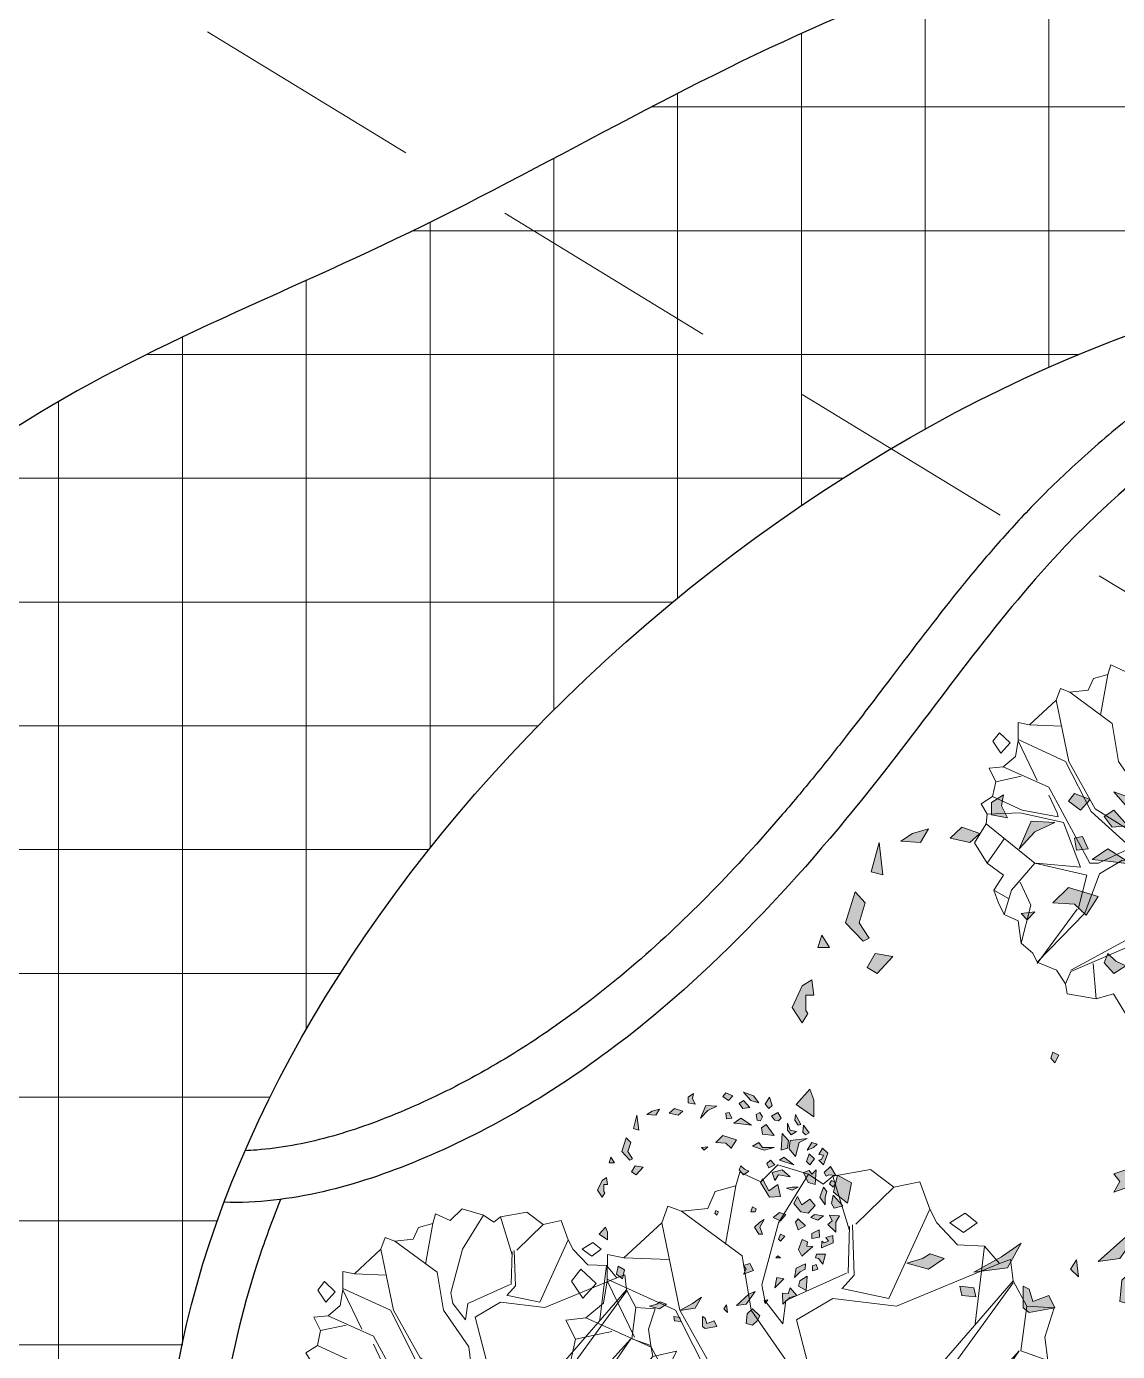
# Model space of a CAD drawing. Header units: inches. Extents: x -12 to 20935469, y -1604 to 24729220.
# Drawn here: x 20841691.5 to 20841797.3, y 24710552.2 to 24710680.7 of the extents above; entities that cross this region are included whole.
import ezdxf

# ---------------------------------------------------------------- set-up
doc = ezdxf.new("R2010")
doc.units = ezdxf.units.IN
doc.header["$LTSCALE"] = 0.03
doc.header["$MEASUREMENT"] = 0
doc.linetypes.add('DASHED2', pattern=[0.375, 0.25, -0.125])
for name, color, linetype, lineweight in [('Dot', 253, 'Continuous', 0), ('Hatch', 253, 'Continuous', 15), ('hatch-1', 253, 'Continuous', 5), ('ILLUSTR-TREE', 74, 'Continuous', 0)]:
    doc.layers.add(name, color=color, linetype=linetype, lineweight=lineweight)
doc.styles.add('ATTR', font='romans.shx', dxfattribs={"width": 0.8, "height": 0.7})

# ---------------------------------------------------------------- blocks, each defined once
blk = doc.blocks.new('TREE_009')
at = {"layer": 'ILLUSTR-TREE'}
for p, q in [((-12160.46, 13912.91), (-12166.65, 13906.74)), ((-12149.34, 13909.54), (-12160.46, 13912.91)), ((-12126.77, 13911.14), (-12140.45, 13908.76)), ((-12118.31, 13904.71), (-12126.77, 13911.14)), ((-12174.22, 13910.26), (-12175.66, 13905.24)), ((-12166.65, 13906.74), (-12174.22, 13910.26)), ((-12149.34, 13909.54), (-12160.26, 13891.83)), ((-12143.96, 13905.85), (-12149.34, 13909.54)), ((-12140.45, 13908.76), (-12143.96, 13905.85)), ((-12140.45, 13908.76), (-12134.4, 13889.01)), ((-12108.88, 13906.74), (-12118.31, 13904.71)), ((-12105.24, 13896.77), (-12108.88, 13906.74)), ((-12183.16, 13903.21), (-12185.91, 13897.04)), ((-12175.66, 13905.24), (-12183.16, 13903.21)), ((-12179.51, 13884.08), (-12175.66, 13905.24)), ((-12132.06, 13891.31), (-12118.31, 13904.71)), ((-12200.35, 13897.92), (-12202.62, 13891.83)), ((-12195.47, 13896.07), (-12200.35, 13897.92)), ((-12185.91, 13897.04), (-12195.47, 13896.07)), ((-12120.09, 13864.33), (-12105.24, 13896.77)), ((-12102.7, 13891.75), (-12105.24, 13896.77)), ((-12202.62, 13891.83), (-12216.38, 13879.14)), ((-12196.02, 13860.09), (-12202.62, 13891.83)), ((-12195.47, 13896.07), (-12173.46, 13879.85)), ((-12160.26, 13891.83), (-12166.31, 13869.26)), ((-12095.13, 13883.81), (-12102.7, 13891.75)), ((-12097.95, 13891.83), (-12092.45, 13895.36)), ((-12093, 13888.31), (-12097.95, 13891.83)), ((-12088.05, 13891.83), (-12093, 13888.31)), ((-12092.45, 13895.36), (-12088.05, 13891.83)), ((-12134.95, 13873.5), (-12134.4, 13890.42)), ((-12133.3, 13891.13), (-12132.75, 13872.79)), ((-12085.43, 13883.37), (-12095.13, 13883.81)), ((-12085.43, 13883.37), (-12088.74, 13855.16)), ((-12079.93, 13877.02), (-12085.43, 13883.37)), ((-12222.36, 13880.28), (-12222.43, 13870.68)), ((-12216.38, 13879.14), (-12222.36, 13880.28)), ((-12199.87, 13878.43), (-12216.38, 13879.14)), ((-12173.46, 13879.85), (-12170.16, 13860.09)), ((-12117.34, 13861.51), (-12079.93, 13877.02)), ((-12075.87, 13878.52), (-12079.93, 13877.02)), ((-12074.98, 13870.68), (-12075.87, 13878.52)), ((-12231.99, 13875), (-12235.43, 13870.59)), ((-12226.48, 13869.71), (-12231.99, 13875)), ((-12157.51, 13863.62), (-12135.5, 13873.5)), ((-12132.75, 13872.79), (-12137.15, 13867.85)), ((-12235.43, 13870.59), (-12231.3, 13864.41)), ((-12231.3, 13864.41), (-12226.48, 13869.71)), ((-12222.43, 13870.68), (-12223.73, 13862.65)), ((-12197.67, 13860.09), (-12222.43, 13871.38)), ((-12222.43, 13870.68), (-12212.52, 13850.22)), ((-12166.31, 13869.26), (-12165.21, 13863.62)), ((-12136.6, 13867.85), (-12120.09, 13864.33)), ((-12112.39, 13827.65), (-12074.98, 13870.68)), ((-12074.98, 13869.97), (-12105.24, 13828.35)), ((-12070.03, 13861.51), (-12074.98, 13870.68)), ((-12223.73, 13862.65), (-12230.13, 13857.27)), ((-12165.21, 13863.62), (-12158.61, 13855.16)), ((-12158.61, 13855.16), (-12157.51, 13863.62)), ((-12153.66, 13856.57), (-12140.45, 13864.33)), ((-12140.45, 13864.33), (-12117.34, 13861.51)), ((-12184.47, 13834), (-12197.67, 13860.09)), ((-12182.26, 13835.41), (-12196.02, 13860.09)), ((-12170.16, 13860.09), (-12156.96, 13841.05)), ((-12072.23, 13845.28), (-12070.03, 13861.51)), ((-12060.06, 13860.89), (-12070.03, 13861.51)), ((-12063.49, 13850.31), (-12060.06, 13860.89)), ((-12230.13, 13857.27), (-12237.49, 13856.48)), ((-12237.49, 13856.48), (-12233.98, 13849.52)), ((-12206.47, 13846.69), (-12230.13, 13857.27)), ((-12144.3, 13820.6), (-12153.66, 13856.57)), ((-12233.98, 13849.52), (-12235.63, 13841.76)), ((-12220.78, 13852.34), (-12233.98, 13849.52)), ((-12062.33, 13841.76), (-12063.49, 13850.31)), ((-12185.02, 13807.2), (-12206.47, 13846.69)), ((-12089.29, 13826.94), (-12072.78, 13845.28)), ((-12072.78, 13845.28), (-12085.43, 13826.94)), ((-12072.23, 13845.28), (-12062.33, 13841.76)), ((-12235.63, 13841.76), (-12241.62, 13837.97)), ((-12235.63, 13841.76), (-12220.23, 13834.7)), ((-12202.07, 13833.29), (-12206.47, 13842.46)), ((-12156.96, 13841.05), (-12154.21, 13818.48)), ((-12061.23, 13836.11), (-12062.33, 13841.76)), ((-12049.05, 13838.85), (-12061.23, 13836.11)), ((-12057.99, 13820.33), (-12049.05, 13838.85)), ((-12241.62, 13837.97), (-12238.38, 13832.59)), ((-12220.23, 13834.7), (-12201.52, 13831.18)), ((-12164.11, 13815.66), (-12184.47, 13834)), ((-12154.21, 13817.78), (-12182.26, 13835.41)), ((-12071.13, 13824.83), (-12061.23, 13836.11)), ((-12238.38, 13832.59), (-12238.93, 13827.65)), ((-12221.33, 13833.29), (-12238.38, 13832.59)), ((-12198.77, 13828.35), (-12221.33, 13833.29)), ((-12201.52, 13831.18), (-12202.07, 13833.29)), ((-12238.93, 13827.65), (-12245.05, 13817.69)), ((-12213.63, 13807.2), (-12238.93, 13827.65)), ((-12189.97, 13805.08), (-12198.77, 13828.35)), ((-12144.3, 13811.43), (-12105.79, 13824.83)), ((-12143.75, 13819.89), (-12112.39, 13827.65)), ((-12105.79, 13824.83), (-12070.58, 13822.71)), ((-12105.24, 13828.35), (-12089.29, 13826.94)), ((-12085.43, 13826.24), (-12071.13, 13824.83)), ((-12051.8, 13826.5), (-12053.87, 13822.1)), ((-12047.68, 13822.1), (-12051.8, 13826.5)), ((-12229.58, 13819.89), (-12238.38, 13807.2)), ((-12150.36, 13819.89), (-12150.9, 13817.78)), ((-12147.6, 13820.6), (-12150.36, 13819.89)), ((-12148.7, 13818.48), (-12147.6, 13820.6)), ((-12070.58, 13822.71), (-12061.78, 13802.96)), ((-12053.87, 13815.04), (-12057.99, 13820.33)), ((-12053.87, 13822.1), (-12049.74, 13817.69)), ((-12049.74, 13817.69), (-12047.68, 13822.1)), ((-12245.05, 13817.69), (-12238.38, 13807.2)), ((-12164.11, 13814.95), (-12180.61, 13807.2)), ((-12150.9, 13817.78), (-12148.7, 13818.48)), ((-12061.78, 13802.96), (-12053.87, 13815.04)), ((-12155.31, 13810.02), (-12168.51, 13808.61)), ((-12155.31, 13810.02), (-12152.01, 13789.56)), ((-12144.3, 13810.72), (-12127.25, 13790.27)), ((-12238.38, 13807.2), (-12229.92, 13800.94)), ((-12213.63, 13807.2), (-12225.73, 13793.09)), ((-12186.67, 13800.85), (-12213.63, 13807.2)), ((-12213.07, 13807.2), (-12189.97, 13805.08)), ((-12180.61, 13807.2), (-12185.02, 13807.2)), ((-12168.51, 13808.61), (-12180.06, 13801.55)), ((-12148.15, 13809.31), (-12131.1, 13789.56)), ((-12148.15, 13808.61), (-12146.5, 13787.45)), ((-12229.92, 13800.94), (-12235.08, 13793.09)), ((-12191.07, 13783.21), (-12186.67, 13800.85)), ((-12180.06, 13801.55), (-12187.77, 13781.1)), ((-12061.43, 13796.53), (-12061.78, 13802.96)), ((-12221.33, 13797.32), (-12215.83, 13785.33)), ((-12064.53, 13790.27), (-12061.43, 13796.53)), ((-12227.38, 13788.86), (-12235.08, 13793.09)), ((-12235.08, 13793.09), (-12232.68, 13786.83)), ((-12225.73, 13793.09), (-12229.58, 13780.39)), ((-12127.25, 13790.27), (-12064.53, 13790.27)), ((-12063.49, 13786.83), (-12064.53, 13790.27)), ((-12232.68, 13786.83), (-12229.58, 13780.39)), ((-12152.01, 13789.56), (-12158.61, 13771.22)), ((-12146.5, 13787.45), (-12155.86, 13767.7)), ((-12131.1, 13789.56), (-12132.75, 13769.81)), ((-12126.7, 13786.04), (-12128.9, 13772.63)), ((-12126.7, 13786.04), (-12105.24, 13786.74)), ((-12105.24, 13786.74), (-12095.89, 13768.4)), ((-12068.31, 13781.54), (-12063.49, 13786.83)), ((-12215.83, 13785.33), (-12220.78, 13765.58)), ((-12212.52, 13755), (-12191.62, 13783.21)), ((-12187.77, 13781.1), (-12212.52, 13755.71)), ((-12070.37, 13770.96), (-12068.31, 13781.54)), ((-12229.58, 13780.39), (-12222.36, 13777.13)), ((-12222.36, 13777.13), (-12220.78, 13765.58)), ((-12099.74, 13776.16), (-12078.28, 13769.81)), ((-12158.61, 13771.22), (-12194.92, 13751.47)), ((-12128.9, 13772.63), (-12106.34, 13758.53)), ((-12155.86, 13767.7), (-12194.92, 13750.77)), ((-12132.75, 13769.81), (-12125.05, 13752.89)), ((-12130, 13769.81), (-12116.24, 13737.37)), ((-12129.45, 13769.11), (-12106.34, 13757.12)), ((-12084.81, 13761.26), (-12078.28, 13769.81)), ((-12078.28, 13769.81), (-12070.37, 13770.96)), ((-12220.78, 13765.58), (-12214.79, 13760.38)), ((-12214.79, 13760.38), (-12212.52, 13755.71)), ((-12106.34, 13758.53), (-12085.98, 13753.59)), ((-12106.34, 13757.12), (-12105.24, 13742.31)), ((-12085.98, 13753.59), (-12084.81, 13761.26)), ((-12212.52, 13755.71), (-12202.42, 13751.56)), ((-12183.37, 13755), (-12181.71, 13736.66)), ((-12125.05, 13752.89), (-12130.55, 13732.43)), ((-12093.07, 13740.98), (-12085.98, 13753.59)), ((-12202.42, 13751.56), (-12197.67, 13744.42)), ((-12194.92, 13750.77), (-12197.67, 13744.42)), ((-12116.24, 13737.37), (-12112.32, 13748.04)), ((-12112.32, 13748.04), (-12105.24, 13742.31)), ((-12197.67, 13744.42), (-12196.91, 13739.22)), ((-12105.24, 13742.31), (-12093.07, 13740.98)), ((-12196.91, 13739.22), (-12181.71, 13736.66)), ((-12181.71, 13736.66), (-12172.84, 13739.22)), ((-12172.84, 13739.22), (-12165.28, 13726.88)), ((-12121.95, 13736.57), (-12116.24, 13737.37)), ((-12108.27, 13740.72), (-12113.77, 13737.19)), ((-12107.72, 13734.37), (-12108.27, 13740.72)), ((-12165.28, 13726.88), (-12157.71, 13733.93)), ((-12157.71, 13733.93), (-12148.77, 13729.52)), ((-12148.77, 13729.52), (-12144.65, 13733.93)), ((-12144.65, 13733.93), (-12130.55, 13732.43)), ((-12130.55, 13732.43), (-12121.95, 13736.57)), ((-12113.77, 13737.19), (-12113.22, 13730.14)), ((-12113.22, 13730.14), (-12107.72, 13734.37))]:
    blk.add_line(p, q, dxfattribs=at)
at = {"layer": 'ILLUSTR-TREE', "style": 'ATTR', "width": 0.8, "flags": 9}
blk.add_attdef('ESTCODE', (-12147.6, 13820.6), '', height=1.05, dxfattribs=at)
blk = doc.blocks.new('GRN1')
at = {"layer": 'ILLUSTR-TREE', "true_color": 0x30441d}
h = blk.add_hatch(color=89, dxfattribs=at)
h.paths.add_polyline_path([(0.2571, -0.0526), (0.2603, -0.0695), (0.2735, -0.0695), (0.2817, -0.0569), (0.2702, -0.059)])
h.paths.add_polyline_path([(0.2406, -0.0821), (0.2308, -0.0927), (0.2357, -0.1137), (0.2472, -0.1011)])
h.paths.add_polyline_path([(0.1897, 0.2148), (0.1848, 0.2064), (0.1914, 0.2), (0.2078, 0.2021)])
h.paths.add_polyline_path([(0.193, 0.1853), (0.1848, 0.1727), (0.1963, 0.1642), (0.2127, 0.1642), (0.1963, 0.1706)])
h.paths.add_polyline_path([(0.1864, 0.1053), (0.2012, 0.1032), (0.2094, 0.1137), (0.1831, 0.1327)])
h.paths.add_polyline_path([(0.2603, 0.0969), (0.2653, 0.0779), (0.285, 0.0611), (0.2768, 0.0842)])
h.paths.add_polyline_path([(0.2078, 0.08), (0.2242, 0.0547), (0.2127, 0.0379), (0.2111, 0.0547)])
h.paths.add_polyline_path([(0.2521, -0.0021), (0.2538, -0.0274), (0.2242, -0.04), (0.2423, -0.0232)])
h.paths.add_polyline_path([(0.2653, 0.0253), (0.2751, 0.0126), (0.2833, 0.019), (0.2768, 0.0358)])
h.paths.add_polyline_path([(0.2373, 0.0274), (0.2357, 0.019), (0.2226, 0.0211), (0.2242, 0.0337)])
h.paths.add_polyline_path([(0.2488, 0.0758), (0.2472, 0.059), (0.2587, 0.0505), (0.2653, 0.0611)])
h.paths.add_polyline_path([(0.2094, 0.1958), (0.2078, 0.1895), (0.2193, 0.1811), (0.2324, 0.1832)])
h.paths.add_polyline_path([(0.2291, 0.1263), (0.2193, 0.1348), (0.2176, 0.1432), (0.2242, 0.1495), (0.2373, 0.1411)])
h.paths.add_polyline_path([(0.2373, 0.099), (0.2275, 0.1053), (0.2176, 0.1011), (0.2193, 0.0927), (0.2324, 0.0905)])
h.paths.add_polyline_path([(0.2538, 0.1284), (0.2472, 0.12), (0.2571, 0.1116), (0.2735, 0.1221)])
h.paths.add_polyline_path([(0.1963, -0.1853), (0.1996, -0.1979), (0.2308, -0.1895)])
h.paths.add_polyline_path([(0.2456, -0.1369), (0.2308, -0.1453), (0.2324, -0.1663), (0.2406, -0.1537)])
h.paths.add_polyline_path([(0.0402, 0.1474), (0.0386, 0.1221), (0.0731, 0.1011), (0.0813, 0.1053), (0.0534, 0.12), (0.0682, 0.1411)])
h.paths.add_polyline_path([(0.0731, 0.278), (0.0616, 0.2716), (0.0698, 0.2632), (0.078, 0.2674)])
h.paths.add_polyline_path([(-0.2275, -0.0884), (-0.2226, -0.0526), (-0.1963, -0.0379), (-0.2111, -0.059)])
h.paths.add_polyline_path([(0.0205, 0.2527), (0.0386, 0.24), (0.0616, 0.2485), (0.0517, 0.2569), (0.0386, 0.2527)])
h.paths.add_polyline_path([(-0.2406, 0.099), (-0.2242, 0.0821), (-0.2357, 0.0695), (-0.2587, 0.0674), (-0.262, 0.0821), (-0.2521, 0.0927)])
h.paths.add_polyline_path([(-0.2324, 0.0232), (-0.2242, 0.0147), (-0.2143, 0.0211)])
h.paths.add_polyline_path([(-0.1307, 0.2358), (-0.1344, 0.2232), (-0.1226, 0.2231), (-0.1198, 0.2319)])
h.paths.add_polyline_path([(-0.1039, 0.2299), (-0.106, 0.2367), (-0.1191, 0.2474), (-0.0951, 0.2536), (-0.0951, 0.2327)])
h.paths.add_polyline_path([(-0.0555, 0.2396), (-0.0585, 0.2217), (-0.0467, 0.2215), (-0.0384, 0.2388)])
h.paths.add_polyline_path([(-0.0771, 0.224), (-0.1, 0.1981), (-0.0846, 0.1897), (-0.0609, 0.1985), (-0.0663, 0.2109), (-0.0766, 0.2096)])
h.paths.add_polyline_path([(-0.216, 0.0442), (-0.2127, 0.0674), (-0.1831, 0.0884), (-0.1897, 0.0737)])
h.paths.add_polyline_path([(-0.1421, 0.0611), (-0.1339, 0.0842), (-0.1174, 0.0758), (-0.1224, 0.0611), (-0.1306, 0.0674)])
h.paths.add_polyline_path([(-0.1812, 0.2081), (-0.1707, 0.1899), (-0.1581, 0.1935), (-0.1472, 0.2104)])
h.paths.add_polyline_path([(-0.2132, 0.1534), (-0.187, 0.1527), (-0.1886, 0.166), (-0.1749, 0.1708), (-0.1924, 0.186), (-0.1969, 0.1696)])
h.paths.add_polyline_path([(-0.15, 0.1808), (-0.1283, 0.1846), (-0.118, 0.2068), (-0.1309, 0.2058), (-0.1372, 0.1936)])
h.paths.add_polyline_path([(-0.1536, 0.1558), (-0.1749, 0.1348), (-0.1503, 0.139)])
h.paths.add_polyline_path([(-0.1043, 0.1474), (-0.1043, 0.1369), (-0.0994, 0.1411)])
h.paths.add_polyline_path([(-0.2028, 0.1179), (-0.2111, 0.1116), (-0.2045, 0.1095)])
h.paths.add_polyline_path([(-0.0205, 0.099), (-0.032, 0.0863), (-0.0485, 0.0969), (-0.0485, 0.1053), (-0.032, 0.099), (-0.014, 0.1095)])
h.paths.add_polyline_path([(0.0189, 0.2295), (0.0008, 0.2127), (0.0041, 0.1958), (0.0238, 0.179), (0.0402, 0.1874), (0.0205, 0.1979), (0.0337, 0.2169)])
h.paths.add_polyline_path([(-0.0287, 0.2064), (-0.0386, 0.1895), (-0.0205, 0.1832), (-0.0123, 0.1895)])
h.paths.add_polyline_path([(-0.0534, 0.1579), (-0.0649, 0.1474), (-0.06, 0.1432), (-0.0485, 0.1474)])
h.paths.add_polyline_path([(0.0178, 0.294), (0.0123, 0.2737), (0.0238, 0.2674), (0.0435, 0.2716)])
h.paths.add_polyline_path([(-0.0435, 0.278), (-0.0255, 0.259), (-0.0172, 0.2695), (-0.0041, 0.2632), (-0.0057, 0.2864), (-0.0205, 0.278)])
h.paths.add_polyline_path([(-0.0808, 0.244), (-0.0685, 0.2712), (-0.0515, 0.2704), (-0.056, 0.254), (-0.0646, 0.2603), (-0.0686, 0.2503), (-0.0653, 0.2447)])
h.paths.add_polyline_path([(0.0041, 0.0021), (-0.0041, -0.0021), (0.0008, -0.0063), (0.0074, -0.0042)])
h.paths.add_polyline_path([(0.0041, 0.0884), (0.0107, 0.0905), (0.0156, 0.0821), (0.0041, 0.0779)])
h.paths.add_polyline_path([(-0.0025, 0.16), (-0.0172, 0.1474), (-0.009, 0.1306), (0.0025, 0.1453)])
h.paths.add_polyline_path([(-0.0057, 0.2485), (-0.0156, 0.2358), (-0.009, 0.219), (-0.0025, 0.2274)])
h.paths.add_polyline_path([(0.0616, 0.1895), (0.055, 0.1748), (0.06, 0.1621), (0.0616, 0.1748)])
h.paths.add_polyline_path([(0.1634, 0.2337), (0.1552, 0.2253), (0.1486, 0.2106), (0.1667, 0.2211)])
h.paths.add_polyline_path([(0.1552, 0.1327), (0.1486, 0.1095), (0.1585, 0.0821), (0.1667, 0.0969), (0.1552, 0.1053)])
h.paths.add_polyline_path([(0.0994, 0.0737), (0.0912, 0.0611), (0.1027, 0.0505), (0.1125, 0.0547), (0.1043, 0.0632)])
h.paths.add_polyline_path([(0.1569, -0.0232), (0.1486, -0.0316), (0.1552, -0.0379)])
h.paths.add_polyline_path([(0.1536, 0.0316), (0.1651, 0.019), (0.1667, -0.0042), (0.1831, 0.0126), (0.1733, 0.0442)])
h.paths.add_polyline_path([(0.1027, 0.2316), (0.0682, 0.2295), (0.0731, 0.2127), (0.0961, 0.2021), (0.101, 0.2148), (0.0928, 0.2211)])
h.paths.add_polyline_path([(0.1289, 0.2274), (0.1142, 0.2169), (0.1224, 0.2085), (0.1404, 0.2148)])
h.paths.add_polyline_path([(0.0862, 0.1706), (0.0912, 0.1432), (0.078, 0.1348), (0.0961, 0.1284), (0.1027, 0.1516)])
h.paths.add_polyline_path([(0.1339, 0.1832), (0.1667, 0.1916), (0.1766, 0.2106), (0.1716, 0.1706), (0.1519, 0.1685)])
h.paths.add_polyline_path([(0.1257, 0.1453), (0.1142, 0.179), (0.1322, 0.1558)])
h.paths.add_polyline_path([(0.1536, 0.1642), (0.1486, 0.1495), (0.1881, 0.1516), (0.1716, 0.1663)])
h.paths.add_polyline_path([(0.1142, 0.1348), (0.1076, 0.12), (0.1174, 0.1158), (0.1257, 0.1242)])
h.paths.add_polyline_path([(0.0879, 0.2548), (0.0912, 0.2611), (0.0895, 0.278), (0.1109, 0.2653), (0.0961, 0.2506)])
h.paths.add_polyline_path([(0.1142, 0.2485), (0.1421, 0.259), (0.1536, 0.2464), (0.1388, 0.2379), (0.1371, 0.2485), (0.1273, 0.2443), (0.1257, 0.2379)])
h.paths.add_polyline_path([(-0.2521, -0.0084), (-0.2653, -0.0021), (-0.2702, -0.0295), (-0.2653, -0.0358), (-0.2423, -0.0358), (-0.2456, -0.0295), (-0.2587, -0.0253)])
h.paths.add_polyline_path([(-0.2538, -0.0863), (-0.2439, -0.0884), (-0.2423, -0.1032), (-0.2521, -0.1011)])
h.paths.add_polyline_path([(0.055, -0.2822), (0.0386, -0.2716), (0.0485, -0.2653), (0.0517, -0.2674), (0.0682, -0.2674), (0.0682, -0.259), (0.0846, -0.2611), (0.078, -0.2716)])
h.paths.add_polyline_path([(-0.1322, -0.219), (-0.1536, -0.2232), (-0.1421, -0.2379), (-0.124, -0.2337)])
h.paths.add_polyline_path([(-0.2176, -0.16), (-0.2242, -0.1369), (-0.2127, -0.12), (-0.2078, -0.1348), (-0.2127, -0.1432)])
h.paths.add_polyline_path([(-0.0485, -0.278), (-0.0616, -0.259), (-0.0435, -0.259), (-0.032, -0.2632)])
h.paths.add_polyline_path([(0.1289, -0.2), (0.1257, -0.2064), (0.1454, -0.2253), (0.1782, -0.2148), (0.1667, -0.2043), (0.1454, -0.2106)])
h.paths.add_polyline_path([(0.1191, -0.2548), (0.1322, -0.2506), (0.1191, -0.2422)])
h.paths.add_polyline_path([(0.1092, -0.1748), (0.0912, -0.1916), (0.0977, -0.2021), (0.1125, -0.1937)])
at = {"layer": 'ILLUSTR-TREE', "color": 89, "true_color": 0x30441d}
for p, q in [((-0.0057, 0.2864), (-0.0205, 0.278)), ((-0.0041, 0.2632), (-0.0057, 0.2864)), ((0.0178, 0.294), (0.0123, 0.2737)), ((0.0435, 0.2716), (0.0178, 0.294)), ((-0.0808, 0.244), (-0.0685, 0.2712)), ((-0.0685, 0.2712), (-0.0515, 0.2704)), ((-0.0515, 0.2704), (-0.056, 0.254)), ((-0.0205, 0.278), (-0.0435, 0.278)), ((-0.0435, 0.278), (-0.0255, 0.259)), ((-0.0255, 0.259), (-0.0172, 0.2695)), ((-0.0172, 0.2695), (-0.0041, 0.2632)), ((0.0123, 0.2737), (0.0238, 0.2674)), ((0.0238, 0.2674), (0.0435, 0.2716)), ((0.0731, 0.278), (0.0616, 0.2716)), ((0.0616, 0.2716), (0.0698, 0.2632)), ((0.078, 0.2674), (0.0731, 0.278)), ((0.0895, 0.278), (0.1109, 0.2653)), ((0.0912, 0.2611), (0.0895, 0.278)), ((-0.0646, 0.2603), (-0.0686, 0.2503)), ((-0.056, 0.254), (-0.0646, 0.2603)), ((0.0517, 0.2569), (0.0386, 0.2527)), ((0.0616, 0.2485), (0.0517, 0.2569)), ((0.0698, 0.2632), (0.078, 0.2674)), ((0.0879, 0.2548), (0.0912, 0.2611)), ((0.0961, 0.2506), (0.0879, 0.2548)), ((0.1109, 0.2653), (0.0961, 0.2506)), ((0.1142, 0.2485), (0.1421, 0.259)), ((0.1421, 0.259), (0.1536, 0.2464)), ((-0.1191, 0.2474), (-0.0951, 0.2536)), ((-0.106, 0.2367), (-0.1191, 0.2474)), ((-0.0951, 0.2536), (-0.0951, 0.2327)), ((-0.0653, 0.2447), (-0.0808, 0.244)), ((-0.0686, 0.2503), (-0.0653, 0.2447)), ((-0.0057, 0.2485), (-0.0156, 0.2358)), ((-0.0025, 0.2274), (-0.0057, 0.2485)), ((0.0386, 0.2527), (0.0205, 0.2527)), ((0.0205, 0.2527), (0.0386, 0.24)), ((0.0386, 0.24), (0.0616, 0.2485)), ((0.1257, 0.2379), (0.1142, 0.2485)), ((0.1273, 0.2443), (0.1257, 0.2379)), ((0.1371, 0.2485), (0.1273, 0.2443)), ((0.1388, 0.2379), (0.1371, 0.2485)), ((0.1536, 0.2464), (0.1388, 0.2379)), ((-0.1307, 0.2358), (-0.1344, 0.2232)), ((-0.1198, 0.2319), (-0.1307, 0.2358)), ((-0.1226, 0.2231), (-0.1198, 0.2319)), ((-0.1039, 0.2299), (-0.106, 0.2367)), ((-0.0951, 0.2327), (-0.1039, 0.2299)), ((-0.0555, 0.2396), (-0.0585, 0.2217)), ((-0.0384, 0.2388), (-0.0555, 0.2396)), ((-0.0467, 0.2215), (-0.0384, 0.2388)), ((-0.0156, 0.2358), (-0.009, 0.219)), ((-0.009, 0.219), (-0.0025, 0.2274)), ((0.0189, 0.2295), (0.0008, 0.2127)), ((0.0337, 0.2169), (0.0189, 0.2295)), ((0.1027, 0.2316), (0.0682, 0.2295)), ((0.0682, 0.2295), (0.0731, 0.2127)), ((0.0928, 0.2211), (0.1027, 0.2316)), ((0.1289, 0.2274), (0.1142, 0.2169)), ((0.1404, 0.2148), (0.1289, 0.2274)), ((0.1634, 0.2337), (0.1552, 0.2253)), ((0.1667, 0.2211), (0.1634, 0.2337)), ((-0.1344, 0.2232), (-0.1226, 0.2231)), ((-0.0771, 0.224), (-0.1, 0.1981)), ((-0.0766, 0.2096), (-0.0771, 0.224)), ((-0.0585, 0.2217), (-0.0467, 0.2215)), ((0.0008, 0.2127), (0.0041, 0.1958)), ((0.0205, 0.1979), (0.0337, 0.2169)), ((0.0731, 0.2127), (0.0961, 0.2021)), ((0.101, 0.2148), (0.0928, 0.2211)), ((0.0961, 0.2021), (0.101, 0.2148)), ((0.1142, 0.2169), (0.1224, 0.2085)), ((0.1224, 0.2085), (0.1404, 0.2148)), ((0.1552, 0.2253), (0.1486, 0.2106)), ((0.1486, 0.2106), (0.1667, 0.2211)), ((0.1897, 0.2148), (0.1848, 0.2064)), ((0.2078, 0.2021), (0.1897, 0.2148)), ((-0.1472, 0.2104), (-0.1812, 0.2081)), ((-0.1812, 0.2081), (-0.1707, 0.1899)), ((-0.1581, 0.1935), (-0.1472, 0.2104)), ((-0.1309, 0.2058), (-0.1372, 0.1936)), ((-0.118, 0.2068), (-0.1309, 0.2058)), ((-0.1283, 0.1846), (-0.118, 0.2068)), ((-0.1, 0.1981), (-0.0846, 0.1897)), ((-0.0846, 0.1897), (-0.0609, 0.1985)), ((-0.0663, 0.2109), (-0.0766, 0.2096)), ((-0.0609, 0.1985), (-0.0663, 0.2109)), ((-0.0287, 0.2064), (-0.0386, 0.1895)), ((-0.0123, 0.1895), (-0.0287, 0.2064)), ((0.0402, 0.1874), (0.0205, 0.1979)), ((0.1667, 0.1916), (0.1766, 0.2106)), ((0.1766, 0.2106), (0.1716, 0.1706)), ((0.1848, 0.2064), (0.1914, 0.2)), ((0.1914, 0.2), (0.2078, 0.2021)), ((-0.1924, 0.186), (-0.1969, 0.1696)), ((-0.1749, 0.1708), (-0.1924, 0.186)), ((-0.1707, 0.1899), (-0.1581, 0.1935)), ((-0.1372, 0.1936), (-0.15, 0.1808)), ((-0.15, 0.1808), (-0.1283, 0.1846)), ((-0.0386, 0.1895), (-0.0205, 0.1832)), ((-0.0205, 0.1832), (-0.0123, 0.1895)), ((0.0041, 0.1958), (0.0238, 0.179)), ((0.0238, 0.179), (0.0402, 0.1874)), ((0.0616, 0.1895), (0.055, 0.1748)), ((0.0616, 0.1748), (0.0616, 0.1895)), ((0.1339, 0.1832), (0.1667, 0.1916)), ((0.193, 0.1853), (0.1848, 0.1727)), ((0.1963, 0.1706), (0.193, 0.1853)), ((0.2094, 0.1958), (0.2078, 0.1895)), ((0.2078, 0.1895), (0.2193, 0.1811)), ((0.2324, 0.1832), (0.2094, 0.1958)), ((-0.1969, 0.1696), (-0.2132, 0.1534)), ((-0.1886, 0.166), (-0.1749, 0.1708)), ((0.055, 0.1748), (0.06, 0.1621)), ((0.06, 0.1621), (0.0616, 0.1748)), ((0.1027, 0.1516), (0.0862, 0.1706)), ((0.0862, 0.1706), (0.0912, 0.1432)), ((0.1142, 0.179), (0.1322, 0.1558)), ((0.1257, 0.1453), (0.1142, 0.179)), ((0.1519, 0.1685), (0.1339, 0.1832)), ((0.1716, 0.1706), (0.1519, 0.1685)), ((0.1848, 0.1727), (0.1963, 0.1642)), ((0.2127, 0.1642), (0.1963, 0.1706)), ((0.2193, 0.1811), (0.2324, 0.1832)), ((-0.187, 0.1527), (-0.1886, 0.166)), ((-0.1536, 0.1558), (-0.1749, 0.1348)), ((-0.1503, 0.139), (-0.1536, 0.1558)), ((-0.0534, 0.1579), (-0.0649, 0.1474)), ((-0.0485, 0.1474), (-0.0534, 0.1579)), ((-0.0025, 0.16), (-0.0172, 0.1474)), ((0.0025, 0.1453), (-0.0025, 0.16)), ((0.1322, 0.1558), (0.1257, 0.1453)), ((0.1536, 0.1642), (0.1486, 0.1495)), ((0.1716, 0.1663), (0.1536, 0.1642)), ((0.1881, 0.1516), (0.1716, 0.1663)), ((0.1963, 0.1642), (0.2127, 0.1642)), ((-0.2132, 0.1534), (-0.187, 0.1527)), ((-0.0994, 0.1411), (-0.1043, 0.1474)), ((-0.1043, 0.1474), (-0.1043, 0.1369)), ((-0.0649, 0.1474), (-0.06, 0.1432)), ((-0.06, 0.1432), (-0.0485, 0.1474)), ((-0.0172, 0.1474), (-0.009, 0.1306)), ((-0.009, 0.1306), (0.0025, 0.1453)), ((0.0402, 0.1474), (0.0386, 0.1221)), ((0.0682, 0.1411), (0.0402, 0.1474)), ((0.0912, 0.1432), (0.078, 0.1348)), ((0.0961, 0.1284), (0.1027, 0.1516)), ((0.1486, 0.1495), (0.1881, 0.1516)), ((0.2176, 0.1432), (0.2242, 0.1495)), ((0.2193, 0.1348), (0.2176, 0.1432)), ((0.2242, 0.1495), (0.2373, 0.1411)), ((-0.1749, 0.1348), (-0.1503, 0.139)), ((-0.1043, 0.1369), (-0.0994, 0.1411)), ((0.0534, 0.12), (0.0682, 0.1411)), ((0.078, 0.1348), (0.0961, 0.1284)), ((0.1142, 0.1348), (0.1076, 0.12)), ((0.1257, 0.1242), (0.1142, 0.1348)), ((0.1552, 0.1327), (0.1486, 0.1095)), ((0.1552, 0.1053), (0.1552, 0.1327)), ((0.2094, 0.1137), (0.1831, 0.1327)), ((0.1831, 0.1327), (0.1864, 0.1053)), ((0.2291, 0.1263), (0.2193, 0.1348)), ((0.2373, 0.1411), (0.2291, 0.1263)), ((0.2538, 0.1284), (0.2472, 0.12)), ((0.2735, 0.1221), (0.2538, 0.1284)), ((-0.2028, 0.1179), (-0.2111, 0.1116)), ((-0.2045, 0.1095), (-0.2028, 0.1179)), ((0.0386, 0.1221), (0.0731, 0.1011)), ((0.0813, 0.1053), (0.0534, 0.12)), ((0.1076, 0.12), (0.1174, 0.1158)), ((0.1174, 0.1158), (0.1257, 0.1242)), ((0.2012, 0.1032), (0.2094, 0.1137)), ((0.2472, 0.12), (0.2571, 0.1116)), ((0.2571, 0.1116), (0.2735, 0.1221)), ((-0.2521, 0.0927), (-0.2406, 0.099)), ((-0.2406, 0.099), (-0.2242, 0.0821)), ((-0.2111, 0.1116), (-0.2045, 0.1095)), ((-0.0485, 0.1053), (-0.032, 0.099)), ((-0.0485, 0.0969), (-0.0485, 0.1053)), ((-0.032, 0.099), (-0.014, 0.1095)), ((-0.0205, 0.099), (-0.032, 0.0863)), ((-0.014, 0.1095), (-0.0205, 0.099)), ((0.0731, 0.1011), (0.0813, 0.1053)), ((0.1486, 0.1095), (0.1585, 0.0821)), ((0.1667, 0.0969), (0.1552, 0.1053)), ((0.1864, 0.1053), (0.2012, 0.1032)), ((0.2275, 0.1053), (0.2176, 0.1011)), ((0.2176, 0.1011), (0.2193, 0.0927)), ((0.2373, 0.099), (0.2275, 0.1053)), ((0.2324, 0.0905), (0.2373, 0.099)), ((-0.262, 0.0821), (-0.2521, 0.0927)), ((-0.2127, 0.0674), (-0.1831, 0.0884)), ((-0.1831, 0.0884), (-0.1897, 0.0737)), ((-0.032, 0.0863), (-0.0485, 0.0969)), ((0.0041, 0.0884), (0.0107, 0.0905)), ((0.0041, 0.0779), (0.0041, 0.0884)), ((0.0107, 0.0905), (0.0156, 0.0821)), ((0.1585, 0.0821), (0.1667, 0.0969)), ((0.2193, 0.0927), (0.2324, 0.0905)), ((0.2768, 0.0842), (0.2603, 0.0969)), ((0.2603, 0.0969), (0.2653, 0.0779)), ((-0.2587, 0.0674), (-0.262, 0.0821)), ((-0.2242, 0.0821), (-0.2357, 0.0695)), ((-0.1897, 0.0737), (-0.216, 0.0442)), ((-0.1421, 0.0611), (-0.1339, 0.0842)), ((-0.1339, 0.0842), (-0.1174, 0.0758)), ((-0.1174, 0.0758), (-0.1224, 0.0611)), ((0.0156, 0.0821), (0.0041, 0.0779)), ((0.0994, 0.0737), (0.0912, 0.0611)), ((0.1043, 0.0632), (0.0994, 0.0737)), ((0.2111, 0.0547), (0.2078, 0.08)), ((0.2078, 0.08), (0.2242, 0.0547)), ((0.2488, 0.0758), (0.2472, 0.059)), ((0.2653, 0.0611), (0.2488, 0.0758)), ((0.2653, 0.0779), (0.285, 0.0611)), ((0.285, 0.0611), (0.2768, 0.0842)), ((-0.2357, 0.0695), (-0.2587, 0.0674)), ((-0.216, 0.0442), (-0.2127, 0.0674)), ((-0.1306, 0.0674), (-0.1421, 0.0611)), ((-0.1224, 0.0611), (-0.1306, 0.0674)), ((0.0912, 0.0611), (0.1027, 0.0505)), ((0.1125, 0.0547), (0.1043, 0.0632)), ((0.2472, 0.059), (0.2587, 0.0505)), ((0.2587, 0.0505), (0.2653, 0.0611)), ((0.1027, 0.0505), (0.1125, 0.0547)), ((0.1733, 0.0442), (0.1536, 0.0316)), ((0.1831, 0.0126), (0.1733, 0.0442)), ((0.2127, 0.0379), (0.2111, 0.0547)), ((0.2242, 0.0547), (0.2127, 0.0379)), ((0.1536, 0.0316), (0.1651, 0.019)), ((0.2226, 0.0211), (0.2242, 0.0337)), ((0.2242, 0.0337), (0.2373, 0.0274)), ((0.2768, 0.0358), (0.2653, 0.0253)), ((0.2833, 0.019), (0.2768, 0.0358)), ((-0.2143, 0.0211), (-0.2324, 0.0232)), ((-0.2324, 0.0232), (-0.2242, 0.0147)), ((-0.2242, 0.0147), (-0.2143, 0.0211)), ((0.1651, 0.019), (0.1667, -0.0042)), ((0.2357, 0.019), (0.2226, 0.0211)), ((0.2373, 0.0274), (0.2357, 0.019)), ((0.2653, 0.0253), (0.2751, 0.0126)), ((0.2751, 0.0126), (0.2833, 0.019)), ((0.0041, 0.0021), (-0.0041, -0.0021)), ((0.0074, -0.0042), (0.0041, 0.0021)), ((0.1667, -0.0042), (0.1831, 0.0126)), ((-0.2653, -0.0021), (-0.2702, -0.0295)), ((-0.2521, -0.0084), (-0.2653, -0.0021)), ((-0.2587, -0.0253), (-0.2521, -0.0084)), ((-0.0041, -0.0021), (0.0008, -0.0063)), ((0.0008, -0.0063), (0.0074, -0.0042)), ((0.2423, -0.0232), (0.2521, -0.0021)), ((0.2521, -0.0021), (0.2538, -0.0274)), ((-0.2456, -0.0295), (-0.2587, -0.0253)), ((0.1569, -0.0232), (0.1486, -0.0316)), ((0.1552, -0.0379), (0.1569, -0.0232)), ((0.2242, -0.04), (0.2423, -0.0232)), ((0.2538, -0.0274), (0.2242, -0.04)), ((-0.2702, -0.0295), (-0.2653, -0.0358)), ((-0.2653, -0.0358), (-0.2423, -0.0358)), ((-0.2423, -0.0358), (-0.2456, -0.0295)), ((-0.2226, -0.0526), (-0.1963, -0.0379)), ((-0.1963, -0.0379), (-0.2111, -0.059)), ((0.1486, -0.0316), (0.1552, -0.0379)), ((-0.2275, -0.0884), (-0.2226, -0.0526)), ((0.2702, -0.059), (0.2571, -0.0526)), ((0.2571, -0.0526), (0.2603, -0.0695)), ((-0.2111, -0.059), (-0.2275, -0.0884)), ((0.2603, -0.0695), (0.2735, -0.0695)), ((0.2817, -0.0569), (0.2702, -0.059)), ((0.2735, -0.0695), (0.2817, -0.0569)), ((0.2406, -0.0821), (0.2308, -0.0927)), ((0.2472, -0.1011), (0.2406, -0.0821)), ((-0.2521, -0.1011), (-0.2538, -0.0863)), ((-0.2538, -0.0863), (-0.2439, -0.0884)), ((-0.2439, -0.0884), (-0.2423, -0.1032)), ((0.2308, -0.0927), (0.2357, -0.1137)), ((-0.2423, -0.1032), (-0.2521, -0.1011)), ((0.2357, -0.1137), (0.2472, -0.1011)), ((-0.2242, -0.1369), (-0.2127, -0.12)), ((-0.2127, -0.12), (-0.2078, -0.1348)), ((-0.2176, -0.16), (-0.2242, -0.1369)), ((-0.2078, -0.1348), (-0.2127, -0.1432)), ((0.2456, -0.1369), (0.2308, -0.1453)), ((0.2406, -0.1537), (0.2456, -0.1369)), ((-0.2127, -0.1432), (-0.2176, -0.16)), ((0.2308, -0.1453), (0.2324, -0.1663)), ((0.2324, -0.1663), (0.2406, -0.1537)), ((0.1092, -0.1748), (0.0912, -0.1916)), ((0.1125, -0.1937), (0.1092, -0.1748)), ((0.0912, -0.1916), (0.0977, -0.2021)), ((0.0977, -0.2021), (0.1125, -0.1937)), ((0.2308, -0.1895), (0.1963, -0.1853)), ((0.1963, -0.1853), (0.1996, -0.1979)), ((0.1996, -0.1979), (0.2308, -0.1895)), ((0.1289, -0.2), (0.1257, -0.2064)), ((0.1257, -0.2064), (0.1454, -0.2253)), ((0.1454, -0.2106), (0.1289, -0.2)), ((0.1667, -0.2043), (0.1454, -0.2106)), ((0.1782, -0.2148), (0.1667, -0.2043)), ((-0.1322, -0.219), (-0.1536, -0.2232)), ((-0.1536, -0.2232), (-0.1421, -0.2379)), ((-0.124, -0.2337), (-0.1322, -0.219)), ((0.1454, -0.2253), (0.1782, -0.2148)), ((-0.1421, -0.2379), (-0.124, -0.2337)), ((0.1191, -0.2422), (0.1191, -0.2548)), ((0.1322, -0.2506), (0.1191, -0.2422)), ((0.1191, -0.2548), (0.1322, -0.2506)), ((-0.0616, -0.259), (-0.0435, -0.259)), ((-0.0485, -0.278), (-0.0616, -0.259)), ((-0.032, -0.2632), (-0.0485, -0.278)), ((-0.0435, -0.259), (-0.032, -0.2632)), ((0.0386, -0.2716), (0.0485, -0.2653)), ((0.0485, -0.2653), (0.0517, -0.2674)), ((0.0517, -0.2674), (0.0682, -0.2674)), ((0.0682, -0.259), (0.0846, -0.2611)), ((0.0682, -0.2674), (0.0682, -0.259)), ((0.0846, -0.2611), (0.078, -0.2716)), ((0.055, -0.2822), (0.0386, -0.2716)), ((0.078, -0.2716), (0.055, -0.2822))]:
    blk.add_line(p, q, dxfattribs=at)

msp = doc.modelspace()

# ---------------------------------------------------------------- linework, layer by layer
msp.add_ellipse((20841795.29, 24710574.52), major_axis=(80.07, 66.69), ratio=0.623715)
msp.add_spline([(20841834.05, 24710732.86), (20841787.87, 24710689.11), (20841770.41, 24710681.63), (20841727.34, 24710660.06), (20841686.88, 24710639.33), (20841656.48, 24710604.85), (20841644.73, 24710578.62), (20841640.16, 24710532.85), (20841649.26, 24710497.9), (20841662.17, 24710475.43), (20841674.71, 24710460.98), (20841697.83, 24710443.44), (20841710.87, 24710436.95), (20841737.82, 24710429.23), (20841760.63, 24710432.38), (20841774.63, 24710437.29), (20841822.66, 24710458.68), (20841855.89, 24710478.13), (20841873.71, 24710490.38), (20841883.58, 24710495.97), (20841903.46, 24710500.12), (20841923.02, 24710496.44), (20841957.87, 24710470.5), (20841970.58, 24710445.43), (20841990.03, 24710416.7), (20841998.83, 24710406.14), (20842035.88, 24710377.85)], degree=3)
for points, knots in [([(20841829.61, 24710657.69), (20841816.21, 24710649.51), (20841794.72, 24710636.4), (20841773.17, 24710605.32), (20841753.24, 24710583.58), (20841730.55, 24710570.18), (20841717.09, 24710566.47), (20841710.67, 24710566.67)], [0, 0, 0, 0, 46.365116, 74.323154, 112.577133, 133.675989, 152.9839, 152.9839, 152.9839, 152.9839]), ([(20841817.67, 24710656.2), (20841815.98, 24710655.14), (20841814.3, 24710654.07), (20841807.88, 24710649.86), (20841803.21, 24710646.58), (20841796.96, 24710641.54), (20841795.19, 24710640.03), (20841791.9, 24710637.04), (20841790.37, 24710635.56), (20841787.63, 24710632.71), (20841786.42, 24710631.38), (20841784.07, 24710628.67), (20841782.93, 24710627.3), (20841779.59, 24710623.15), (20841777.47, 24710620.34), (20841774.01, 24710615.78), (20841772.67, 24710614.01), (20841770.26, 24710610.91), (20841769.19, 24710609.56), (20841767.03, 24710606.9), (20841765.93, 24710605.58), (20841762.59, 24710601.69), (20841760.3, 24710599.18), (20841753.22, 24710591.95), (20841748.2, 24710587.55), (20841740.67, 24710582.28), (20841738.5, 24710580.89), (20841734.61, 24710578.67), (20841732.92, 24710577.78), (20841730.08, 24710576.42), (20841728.93, 24710575.9), (20841725.46, 24710574.45), (20841723.11, 24710573.61), (20841718.44, 24710572.34), (20841716.11, 24710571.91), (20841713.46, 24710571.71), (20841713.09, 24710571.69), (20841712.71, 24710571.67)], [10.742158, 10.742158, 10.742158, 10.742158, 16.567253, 16.567253, 33.134506, 33.134506, 39.853052, 39.853052, 45.978726, 45.978726, 51.167156, 51.167156, 56.355586, 56.355586, 66.732446, 66.732446, 73.412089, 73.412089, 78.644912, 78.644912, 83.877734, 83.877734, 94.343379, 94.343379, 115.274668, 115.274668, 123.475505, 123.475505, 129.530194, 129.530194, 133.509374, 133.509374, 141.467732, 141.467732, 149.426091, 149.426091, 150.75327, 150.75327, 150.75327, 150.75327]), ([(20841716.15, 24710566.95), (20841715.43, 24710565.16), (20841714.77, 24710563.38), (20841712.59, 24710556.89), (20841711.46, 24710552.26), (20841710.12, 24710543.35), (20841709.91, 24710539.07), (20841710.4, 24710531.01), (20841711.09, 24710527.23), (20841713.3, 24710520.25), (20841714.81, 24710517.06), (20841718.62, 24710511.3), (20841720.91, 24710508.73), (20841726.25, 24710504.26), (20841729.29, 24710502.35), (20841736.09, 24710499.26), (20841739.86, 24710498.08), (20841748, 24710496.53), (20841752.38, 24710496.15), (20841761.62, 24710496.26), (20841766.48, 24710496.74), (20841776.48, 24710498.57), (20841781.64, 24710499.91), (20841792.05, 24710503.42), (20841797.31, 24710505.59), (20841807.75, 24710510.69), (20841812.94, 24710513.62), (20841823.05, 24710520.14), (20841827.97, 24710523.73), (20841837.4, 24710531.45), (20841841.89, 24710535.58), (20841850.3, 24710544.24), (20841854.21, 24710548.76), (20841861.32, 24710558.05), (20841864.52, 24710562.81), (20841870.09, 24710572.4), (20841872.47, 24710577.23), (20841876.33, 24710586.78), (20841877.81, 24710591.49), (20841879.85, 24710600.65), (20841880.4, 24710605.08), (20841880.6, 24710613.5), (20841880.25, 24710617.48), (20841878.68, 24710624.9), (20841877.47, 24710628.32), (20841874.64, 24710633.81), (20841873.19, 24710636), (20841871.52, 24710638.01)], [2.282006, 2.282006, 2.282006, 2.282006, 2.349773, 2.349773, 2.530525, 2.530525, 2.711277, 2.711277, 2.892028, 2.892028, 3.07278, 3.07278, 3.253532, 3.253532, 3.434284, 3.434284, 3.615035, 3.615035, 3.795787, 3.795787, 3.976539, 3.976539, 4.157291, 4.157291, 4.338043, 4.338043, 4.518794, 4.518794, 4.699546, 4.699546, 4.880298, 4.880298, 5.06105, 5.06105, 5.241801, 5.241801, 5.422553, 5.422553, 5.603305, 5.603305, 5.784057, 5.784057, 5.964808, 5.964808, 6.14556, 6.14556, 6.283185, 6.283185, 6.283185, 6.283185]), ([(20841716.15, 24710566.95), (20841715.43, 24710565.16), (20841714.77, 24710563.38), (20841712.59, 24710556.89), (20841711.46, 24710552.26), (20841710.12, 24710543.35), (20841709.91, 24710539.07), (20841710.4, 24710531.01), (20841711.09, 24710527.23), (20841713.3, 24710520.25), (20841714.81, 24710517.06), (20841718.62, 24710511.3), (20841720.91, 24710508.73), (20841726.25, 24710504.26), (20841729.29, 24710502.35), (20841736.09, 24710499.26), (20841739.86, 24710498.08), (20841748, 24710496.53), (20841752.38, 24710496.15), (20841761.62, 24710496.26), (20841766.48, 24710496.74), (20841776.48, 24710498.57), (20841781.64, 24710499.91), (20841792.05, 24710503.42), (20841797.31, 24710505.59), (20841807.75, 24710510.69), (20841812.94, 24710513.62), (20841823.05, 24710520.14), (20841827.97, 24710523.73), (20841837.4, 24710531.45), (20841841.89, 24710535.58), (20841850.3, 24710544.24), (20841854.21, 24710548.76), (20841861.32, 24710558.05), (20841864.52, 24710562.81), (20841870.09, 24710572.4), (20841872.47, 24710577.23), (20841876.33, 24710586.78), (20841877.81, 24710591.49), (20841879.85, 24710600.65), (20841880.4, 24710605.08), (20841880.6, 24710613.5), (20841880.25, 24710617.48), (20841878.68, 24710624.9), (20841877.47, 24710628.32), (20841874.64, 24710633.81), (20841873.19, 24710636), (20841871.52, 24710638.01)], [2.282006, 2.282006, 2.282006, 2.282006, 2.349773, 2.349773, 2.530525, 2.530525, 2.711277, 2.711277, 2.892028, 2.892028, 3.07278, 3.07278, 3.253532, 3.253532, 3.434284, 3.434284, 3.615035, 3.615035, 3.795787, 3.795787, 3.976539, 3.976539, 4.157291, 4.157291, 4.338043, 4.338043, 4.518794, 4.518794, 4.699546, 4.699546, 4.880298, 4.880298, 5.06105, 5.06105, 5.241801, 5.241801, 5.422553, 5.422553, 5.603305, 5.603305, 5.784057, 5.784057, 5.964808, 5.964808, 6.14556, 6.14556, 6.283185, 6.283185, 6.283185, 6.283185])]:
    msp.add_open_spline(points, degree=3, knots=knots)
at = {"layer": 'Dot', "color": 0, "linetype": 'DASHED2', "lineweight": 20, "ltscale": 3000}
msp.add_line((20841622.64, 24710732.86), (20842212.64, 24710373), dxfattribs=at)
at = {"layer": 'Hatch'}
for p, q in [((20841790.64, 24710690.6), (20841790.64, 24710647.6)), ((20841778.64, 24710684.99), (20841778.64, 24710641.62)), ((20841766.64, 24710679.97), (20841766.64, 24710634.21)), ((20841754.64, 24710674.15), (20841754.64, 24710625.24)), ((20841752.13, 24710672.86), (20841905.27, 24710672.86)), ((20841742.64, 24710667.86), (20841742.64, 24710614.38)), ((20841728.99, 24710660.86), (20841906.67, 24710660.86)), ((20841730.64, 24710661.67), (20841730.64, 24710600.98)), ((20841718.64, 24710656.03), (20841718.64, 24710583.41)), ((20841706.64, 24710650.55), (20841706.64, 24710552.86)), ((20841694.64, 24710644.31), (20841694.64, 24710445.33)), ((20841683.58, 24710636.86), (20841770.65, 24710636.86)), ((20841670.93, 24710624.86), (20841754.17, 24710624.86)), ((20841661.57, 24710612.86), (20841741.13, 24710612.86)), ((20841654.22, 24710600.86), (20841730.54, 24710600.86))]:
    msp.add_line(p, q, dxfattribs=at)
at = {"layer": 'hatch-1'}
for p, q in [((20841703.15, 24710648.86), (20841793.51, 24710648.86)), ((20841648.44, 24710588.86), (20841721.95, 24710588.86)), ((20841644.2, 24710576.86), (20841715.13, 24710576.86)), ((20841641.39, 24710564.86), (20841710, 24710564.86)), ((20841639.9, 24710552.86), (20841706.64, 24710552.86))]:
    msp.add_line(p, q, dxfattribs=at)

# ---------------------------------------------------------------- block references
at = {"layer": 'ILLUSTR-TREE'}
for p, xscale, yscale, zscale in [((20844066.77, 24708024.91), 0.1864712034882235, 0.1864712034882235, 0.1864712034882235), ((20845009.6, 24706857.39), 0.2668687687620204, 0.2668687687620204, 0.2668687687620204), ((20844001.32, 24707971.69), 0.1864712034882235, 0.1864712034882235, 0.1864712034882235)]:
    msp.add_blockref('TREE_009', p, dxfattribs=dict(at, xscale=xscale, yscale=yscale, zscale=zscale))
at = {"layer": 'ILLUSTR-TREE', "rotation": 270}
for p, xscale, yscale, zscale in [((20841791.39, 24710580.56), -90.89487492681333, 90.89487492681333, 90.89487492681333), ((20841758.52, 24710565.58), -41.25610748431738, 41.25610748431738, 41.25610748431738)]:
    msp.add_blockref('GRN1', p, dxfattribs=dict(at, xscale=xscale, yscale=yscale, zscale=zscale))

doc.saveas('drawing.dxf')
